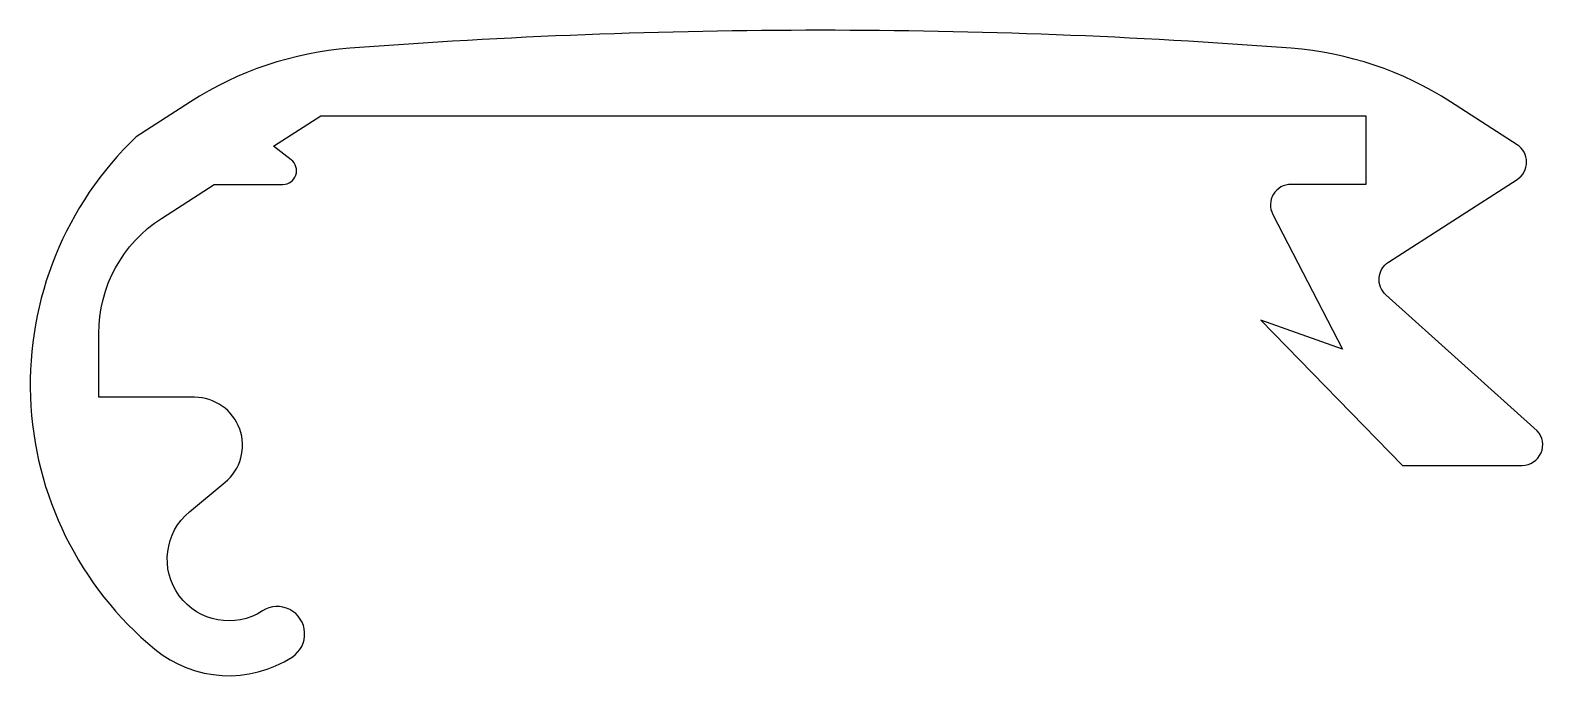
# Model space of a CAD drawing. Extents: x 172.8 to 194.9, y 230.5 to 239.9.
import ezdxf

# ---------------------------------------------------------------- set-up
doc = ezdxf.new("R2010")
doc.units = 0
doc.layers.add('ANA', color=220, linetype='CONTINUOUS')

msp = doc.modelspace()

# ---------------------------------------------------------------- linework, layer by layer
at = {"layer": 'ANA', "color": 7}
msp.add_lwpolyline([(192.607, 236.512), (194.485, 237.721, 0.545468), (194.485, 238.226), (193.513, 238.852, 0.124548), (191.188, 239.633, 0.038239), (177.442, 239.633, 0.124548), (175.117, 238.852), (174.324, 238.341, 0.449456), (174.595, 230.868, 0.327138), (176.601, 230.752, 1), (176.166, 231.424, -0.943504), (175.103, 232.872), (175.622, 233.301, 0.702821), (175.176, 234.541), (173.777, 234.541), (173.777, 235.47, -0.255), (174.694, 237.152), (175.464, 237.648), (176.465, 237.648, 0.714734), (176.587, 238.006), (176.33, 238.205), (177.017, 238.648), (192.277, 238.648), (192.277, 237.648), (191.184, 237.648, 0.562101), (190.918, 237.21), (191.936, 235.242), (190.745, 235.668), (192.813, 233.548), (194.559, 233.548, 0.657981), (194.777, 234.054), (192.569, 236.037, -0.494758)], format="xyb", close=True, dxfattribs=at)

doc.saveas('drawing.dxf')
